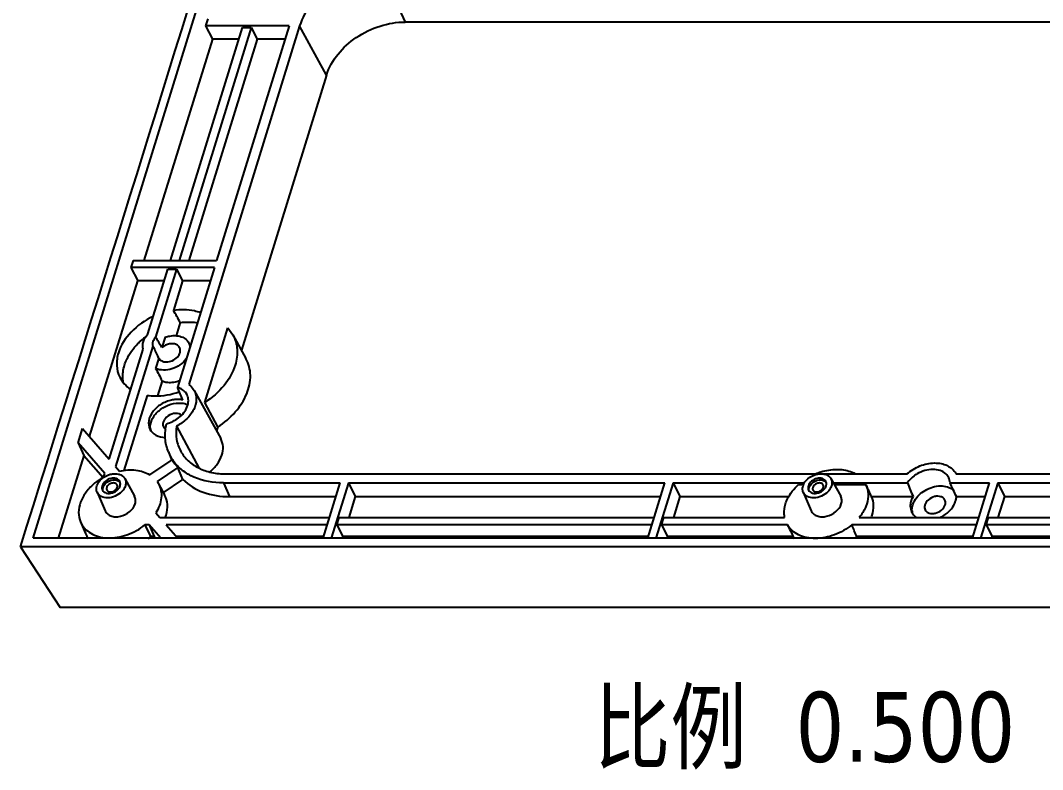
# Model space of a CAD drawing. Extents: x -1094 to 5067, y -562 to 305.
# Drawn here: x 85.8 to 143.8, y -188.7 to -146.3 of the extents above; entities that cross this region are included whole.
import ezdxf

# ---------------------------------------------------------------- set-up
doc = ezdxf.new("R2010")
doc.units = 0
doc.header["$LTSCALE"] = 1.21
doc.header["$MEASUREMENT"] = 0
doc.layers.get('0').update_dxf_attribs({"linetype": 'CONTINUOUS'})
doc.styles.get("Standard").update_dxf_attribs({"font": 'verdana.ttf', "width": 0.8})

msp = doc.modelspace()

# ---------------------------------------------------------------- linework, layer by layer
at = {"color": 7, "linetype": 'Continuous'}
for p, q in [((86.495, -175.625), (109.395, -101.523)), ((106.265, -143.423), (107.599, -146.343)), ((94.282, -159.873), (98.367, -146.654)), ((98.867, -146.654), (94.782, -159.873)), ((101.612, -146.556), (95.322, -166.912)), ((96.393, -146.165), (96.272, -146.556)), ((96.272, -146.556), (96.659, -147.319)), ((101.014, -146.556), (96.272, -146.556)), ((101.014, -146.556), (96.898, -159.873)), ((98.367, -146.654), (98.867, -146.654)), ((98.867, -146.654), (99.204, -147.319)), ((103.13, -149.354), (101.612, -146.556)), ((176.587, -146.343), (107.599, -146.343)), ((96.659, -147.319), (92.779, -159.873)), ((99.204, -147.319), (95.325, -159.873)), ((98.162, -147.319), (96.659, -147.319)), ((100.778, -147.319), (99.204, -147.319)), ((103.13, -149.354), (98.307, -164.96)), ((92.157, -159.873), (92.036, -160.265)), ((92.157, -159.873), (96.898, -159.873)), ((92.036, -160.265), (92.422, -161.027)), ((96.777, -160.265), (92.036, -160.265)), ((92.995, -164.038), (94.131, -160.362)), ((94.631, -160.362), (93.44, -164.217)), ((94.131, -160.362), (94.631, -160.362)), ((94.631, -160.362), (94.968, -161.027)), ((96.777, -160.265), (94.675, -167.067)), ((89.694, -169.856), (92.422, -161.027)), ((93.925, -161.027), (92.422, -161.027)), ((94.968, -161.027), (94.452, -162.697)), ((96.542, -161.027), (94.968, -161.027)), ((94.833, -163.391), (94.602, -164.139)), ((96.228, -167.919), (97.534, -163.694)), ((97.534, -163.694), (97.825, -164.092)), ((97.825, -164.092), (98.564, -165.423)), ((93.98, -164.225), (93.799, -164.81)), ((90.802, -171.134), (92.728, -164.903)), ((93.283, -164.723), (91.171, -171.559)), ((93.615, -165.405), (93.435, -165.99)), ((93.615, -165.405), (93.568, -165.309)), ((93.81, -166.703), (93.55, -167.542)), ((92.962, -167.518), (91.643, -171.786)), ((95.222, -167.492), (95.17, -167.403)), ((95.62, -167.243), (97.132, -169.968)), ((96.962, -169.313), (96.228, -167.919)), ((94.629, -169.264), (95.886, -171.635)), ((96.962, -169.313), (96.893, -169.536)), ((89.04, -170.217), (89.294, -169.394)), ((89.294, -169.394), (90.802, -171.134)), ((90.548, -171.957), (89.04, -170.217)), ((89.04, -170.217), (89.365, -170.922)), ((89.365, -170.922), (87.911, -175.625)), ((89.365, -170.922), (90.457, -172.182)), ((94.161, -170.723), (94.345, -171.185)), ((91.171, -171.559), (91.391, -171.813)), ((93.109, -172.026), (94.375, -171.173)), ((94.704, -171.603), (93.518, -172.402)), ((94.991, -172.289), (94.704, -171.603)), ((90.486, -172.156), (90.548, -171.957)), ((91.69, -172.243), (92.244, -173.242)), ((97.441, -171.975), (131.043, -171.975)), ((131.333, -171.975), (136.067, -171.975)), ((131.756, -172.243), (132.311, -173.242)), ((138.839, -171.943), (138.857, -171.975)), ((138.839, -171.943), (138.856, -171.975)), ((138.856, -171.975), (166.429, -171.975)), ((93.518, -172.402), (93.6, -172.532)), ((93.601, -172.532), (93.945, -173.152)), ((93.876, -173.04), (94.991, -172.289)), ((97.284, -172.485), (97.628, -173.263)), ((97.284, -172.485), (103.916, -172.485)), ((102.945, -175.625), (103.916, -172.485)), ((104.376, -172.485), (103.406, -175.625)), ((104.376, -172.485), (104.758, -173.263)), ((104.376, -172.485), (122.337, -172.485)), ((121.366, -175.625), (122.337, -172.485)), ((122.797, -172.485), (121.827, -175.625)), ((122.797, -172.485), (130.26, -172.485)), ((122.797, -172.485), (123.179, -173.263)), ((129.909, -172.584), (130.175, -172.584)), ((131.89, -172.485), (136.092, -172.485)), ((131.945, -172.584), (133.734, -172.584)), ((138.516, -172.485), (140.758, -172.485)), ((139.788, -175.625), (140.758, -172.485)), ((141.219, -172.485), (140.248, -175.625)), ((141.219, -172.485), (159.179, -172.485)), ((141.219, -172.485), (141.6, -173.263)), ((90.12, -173.013), (90.571, -174.063)), ((97.628, -173.263), (103.675, -173.263)), ((104.758, -173.263), (104.394, -174.441)), ((104.758, -173.263), (122.096, -173.263)), ((123.179, -173.263), (122.815, -174.441)), ((123.179, -173.263), (129.364, -173.263)), ((130.186, -173.013), (130.637, -174.063)), ((134.066, -173.263), (136.42, -173.263)), ((138.875, -173.263), (140.518, -173.263)), ((141.6, -173.263), (141.236, -174.441)), ((141.6, -173.263), (158.939, -173.263)), ((136.256, -173.793), (136.331, -174.134)), ((93.448, -174.187), (93.669, -174.441)), ((93.669, -174.441), (103.311, -174.441)), ((103.72, -174.866), (103.851, -174.441)), ((103.851, -174.441), (121.732, -174.441)), ((122.141, -174.866), (122.272, -174.441)), ((122.272, -174.441), (129.129, -174.441)), ((133.367, -174.441), (140.154, -174.441)), ((140.562, -174.866), (140.693, -174.441)), ((140.693, -174.441), (158.575, -174.441)), ((89.179, -174.701), (89.459, -175.353)), ((93.07, -174.866), (92.836, -174.866)), ((92.836, -174.866), (93.156, -175.531)), ((93.728, -175.625), (93.07, -174.866)), ((93.07, -174.866), (93.36, -175.531)), ((94.037, -174.866), (94.696, -175.625)), ((103.18, -174.866), (94.037, -174.866)), ((103.72, -174.866), (104.057, -175.531)), ((121.601, -174.866), (103.72, -174.866)), ((129.289, -174.866), (122.141, -174.866)), ((122.141, -174.866), (122.478, -175.531)), ((140.022, -174.866), (132.943, -174.866)), ((158.443, -174.866), (140.562, -174.866)), ((140.562, -174.866), (140.899, -175.531)), ((173.628, -175.625), (86.495, -175.625)), ((93.36, -175.531), (93.156, -175.531)), ((93.36, -175.531), (93.441, -175.625)), ((102.974, -175.531), (94.614, -175.531)), ((104.057, -175.531), (104.028, -175.625)), ((121.395, -175.531), (104.057, -175.531)), ((122.478, -175.531), (122.449, -175.625)), ((129.619, -175.531), (122.478, -175.531)), ((139.817, -175.531), (133.222, -175.531)), ((140.899, -175.531), (140.87, -175.625)), ((158.238, -175.531), (140.899, -175.531)), ((85.768, -176.115), (88.027, -179.557)), ((174.063, -176.115), (85.768, -176.115)), ((175.643, -179.557), (88.027, -179.557))]:
    msp.add_line(p, q, dxfattribs=at)
for centre, radius, start, end in [((-8261.803, 2444.656), 8749.308, 342.5700029, 342.8274941), ((94.2, -165.102), 1.689, 288.54626, 290.73382), ((94.182, -169.159), 0.332, 206.21938, 220.96987), ((93.884, -169.311), 0.747, 188.67772, 195.40428), ((96.424, -169.816), 2.438, 201.83466, 213.55746), ((96.494, -169.892), 2.476, 211.15796, 219.49982), ((96.436, -169.808), 2.453, 213.56741, 215.68164), ((96.555, -169.842), 2.555, 219.49201, 223.57826), ((92.096, -175.07), 3.329, 118.92478, 129.15108), ((90.874, -172.449), 0.586, 321.29329, 324.40397), ((130.94, -172.449), 0.586, 321.29329, 324.40397), ((92.148, -173.728), 1.974, 338.82738, 342.80459), ((132.214, -173.728), 1.974, 338.81983, 342.80358), ((137.11, -174.01), 0.754, 185.12987, 196.57461), ((90.67, -174.831), 1.319, 203.31923, 217.33167), ((91.105, -172.977), 3.276, 305.75996, 308.75435), ((130.736, -174.83), 1.319, 212.11547, 217.54649), ((131.169, -172.974), 3.279, 305.7955, 308.7549)]:
    msp.add_arc(centre, radius, start, end, dxfattribs=at)
for centre, major_axis, ratio, start_param, end_param in [((98.948, -174.768), (-30.142, 55.674), 0.028928, -1.380683, -1.367931), ((98.948, -174.768), (-6.39, 11.803), 0.028928, -0.582522, -0.480759), ((98.948, -174.768), (-6.39, 11.803), 0.028928, 0.537392, 0.625602), ((98.948, -174.768), (-12.057, 22.27), 0.028928, 1.150009, 1.184616), ((96.316, -172.842), (-6.712, 16.342), 0.040639, -1.272861, -1.226363), ((139.588, -190.187), (-14.003, 31.599), 0.060931, -1.032848, -1.007196), ((139.536, -177.542), (-7.702, 17.38), 0.060931, 1.248624, 1.295122), ((139.536, -177.542), (-7.702, 17.38), 0.060931, -1.349112, -1.302614), ((118.194, -146.591), (-21.272, 46.452), 0.040985, -4.076857, -4.058685), ((118.194, -146.591), (-21.272, 46.452), 0.040985, -2.262034, -2.243862)]:
    msp.add_ellipse(centre, major_axis=major_axis, ratio=ratio, start_param=start_param, end_param=end_param, dxfattribs=at)
for points, knots in [([(106.265, -143.423), (105.764, -143.423), (104.998, -143.554), (104.046, -143.936), (102.777, -144.66), (101.891, -145.655), (101.612, -146.556)], [0, 0, 0, 0, 0.254733, 0.387285, 0.51995, 1, 1, 1, 1]), ([(103.13, -149.354), (103.397, -148.487), (104.426, -147.333), (106.131, -146.515), (107.118, -146.343), (107.599, -146.343)], [0, 0, 0, 0, 0.48037, 0.745097, 1, 1, 1, 1]), ([(95.988, -162.838), (95.874, -162.795), (95.377, -162.646), (94.844, -162.641), (94.452, -162.697)], [0, 0, 0, 0, 0.235362, 1, 1, 1, 1]), ([(93.295, -163.045), (92.832, -163.26), (92.016, -163.824), (91.464, -164.669), (91.329, -165.108)], [0, 0, 0, 0, 0.526501, 1, 1, 1, 1]), ([(94.833, -163.391), (94.917, -163.38), (95.242, -163.348), (95.573, -163.36), (95.813, -163.399)], [0, 0, 0, 0, 0.258291, 1, 1, 1, 1]), ([(92.728, -164.903), (92.69, -164.764), (92.713, -164.434), (92.884, -164.163), (92.995, -164.038)], [0, 0, 0, 0, 0.463671, 1, 1, 1, 1]), ([(93.98, -164.225), (94.066, -164.194), (94.39, -164.104), (94.757, -164.121), (94.979, -164.225)], [0, 0, 0, 0, 0.27197, 1, 1, 1, 1]), ([(97.825, -164.092), (97.962, -164.339), (98.131, -164.922), (98.046, -165.517), (97.956, -165.807)], [0, 0, 0, 0, 0.482456, 1, 1, 1, 1]), ([(91.672, -165.807), (91.705, -165.698), (91.881, -165.247), (92.174, -164.848), (92.433, -164.586)], [0, 0, 0, 0, 0.235979, 1, 1, 1, 1]), ([(92.433, -164.586), (92.465, -164.553), (92.598, -164.423), (92.741, -164.303), (92.852, -164.218)], [0, 0, 0, 0, 0.24709, 1, 1, 1, 1]), ([(93.44, -164.217), (93.371, -164.289), (93.264, -164.446), (93.256, -164.644), (93.283, -164.723)], [0, 0, 0, 0, 0.540013, 1, 1, 1, 1]), ([(94.367, -164.589), (94.317, -164.589), (94.112, -164.61), (93.916, -164.707), (93.799, -164.81)], [0, 0, 0, 0, 0.243579, 1, 1, 1, 1]), ([(94.802, -164.816), (94.767, -164.745), (94.633, -164.619), (94.459, -164.589), (94.367, -164.589)], [0, 0, 0, 0, 0.463516, 1, 1, 1, 1]), ([(94.979, -164.225), (95.018, -164.244), (95.16, -164.323), (95.276, -164.45), (95.329, -164.557)], [0, 0, 0, 0, 0.263333, 1, 1, 1, 1]), ([(91.329, -165.108), (91.257, -165.339), (91.186, -165.813), (91.302, -166.281), (91.402, -166.484)], [0, 0, 0, 0, 0.517436, 1, 1, 1, 1]), ([(94.047, -165.626), (94.162, -165.626), (94.396, -165.571), (94.678, -165.376), (94.851, -165.105), (94.841, -164.895), (94.802, -164.816)], [0, 0, 0, 0, 0.271797, 0.547321, 0.792414, 1, 1, 1, 1]), ([(91.614, -166.808), (91.597, -166.729), (91.549, -166.395), (91.596, -166.051), (91.672, -165.807)], [0, 0, 0, 0, 0.240662, 1, 1, 1, 1]), ([(95.178, -165.452), (95.079, -165.584), (94.825, -165.818), (94.246, -166.1), (93.712, -166.12), (93.435, -165.99)], [0, 0, 0, 0, 0.256619, 0.52343, 1, 1, 1, 1]), ([(93.714, -165.524), (93.735, -165.541), (93.835, -165.604), (93.957, -165.626), (94.047, -165.626)], [0, 0, 0, 0, 0.232619, 1, 1, 1, 1]), ([(97.956, -165.807), (97.827, -166.226), (97.349, -167.047), (96.636, -167.658), (96.228, -167.919)], [0, 0, 0, 0, 0.474724, 1, 1, 1, 1]), ([(96.962, -169.313), (97.33, -169.074), (97.982, -168.523), (98.651, -167.503), (98.9, -166.41), (98.724, -165.711), (98.564, -165.423)], [0, 0, 0, 0, 0.286843, 0.55044, 0.7851, 1, 1, 1, 1]), ([(91.402, -166.484), (91.469, -166.621), (91.646, -166.882), (91.887, -167.084), (92.02, -167.17)], [0, 0, 0, 0, 0.491185, 1, 1, 1, 1]), ([(93.81, -166.703), (93.876, -166.731), (94.179, -166.819), (94.509, -166.78), (94.737, -166.703)], [0, 0, 0, 0, 0.230667, 1, 1, 1, 1]), ([(95.322, -166.912), (95.353, -166.934), (95.47, -167.027), (95.566, -167.146), (95.62, -167.243)], [0, 0, 0, 0, 0.256303, 1, 1, 1, 1]), ([(92.962, -167.518), (93.105, -167.541), (93.713, -167.59), (94.33, -167.474), (94.766, -167.316)], [0, 0, 0, 0, 0.237608, 1, 1, 1, 1]), ([(95.62, -167.243), (95.705, -167.396), (95.791, -167.777), (95.62, -168.36), (95.218, -168.886), (94.839, -169.154), (94.629, -169.264)], [0, 0, 0, 0, 0.212157, 0.447079, 0.712921, 1, 1, 1, 1]), ([(95.17, -167.403), (95.115, -167.322), (94.966, -167.178), (94.776, -167.096), (94.675, -167.067)], [0, 0, 0, 0, 0.479941, 1, 1, 1, 1]), ([(94.74, -168.793), (94.853, -168.707), (95.051, -168.515), (95.25, -168.174), (95.322, -167.818), (95.27, -167.589), (95.223, -167.492)], [0, 0, 0, 0, 0.284973, 0.546821, 0.782407, 1, 1, 1, 1]), ([(94.343, -167.787), (94.131, -167.832), (93.728, -167.997), (93.262, -168.408), (93.004, -168.921), (93.042, -169.29), (93.112, -169.434)], [0, 0, 0, 0, 0.280544, 0.552317, 0.792005, 1, 1, 1, 1]), ([(93.145, -169.424), (93.119, -169.252), (93.196, -168.86), (93.576, -168.383), (94.128, -168.046), (94.564, -167.953), (94.779, -167.953)], [0, 0, 0, 0, 0.214217, 0.46389, 0.735322, 1, 1, 1, 1]), ([(94.68, -167.751), (94.652, -167.751), (94.539, -167.754), (94.426, -167.77), (94.343, -167.787)], [0, 0, 0, 0, 0.244775, 1, 1, 1, 1]), ([(94.981, -167.784), (94.957, -167.779), (94.858, -167.759), (94.756, -167.751), (94.68, -167.751)], [0, 0, 0, 0, 0.243126, 1, 1, 1, 1]), ([(94.779, -167.953), (94.822, -167.953), (94.987, -167.961), (95.152, -167.998), (95.264, -168.046)], [0, 0, 0, 0, 0.262463, 1, 1, 1, 1]), ([(94.783, -168.57), (94.647, -168.524), (94.329, -168.548), (94.069, -168.722), (93.973, -168.841)], [0, 0, 0, 0, 0.483926, 1, 1, 1, 1]), ([(93.87, -169.03), (93.863, -169.054), (93.842, -169.145), (93.855, -169.244), (93.885, -169.306)], [0, 0, 0, 0, 0.266142, 1, 1, 1, 1]), ([(93.973, -168.841), (93.962, -168.856), (93.919, -168.914), (93.886, -168.98), (93.87, -169.03)], [0, 0, 0, 0, 0.26241, 1, 1, 1, 1]), ([(94.161, -170.723), (94.063, -170.479), (93.945, -169.942), (93.993, -169.396), (94.052, -169.125)], [0, 0, 0, 0, 0.486679, 1, 1, 1, 1]), ([(94.629, -169.264), (94.592, -169.512), (94.588, -170.012), (94.751, -170.487), (94.867, -170.697)], [0, 0, 0, 0, 0.511155, 1, 1, 1, 1]), ([(93.112, -169.434), (93.183, -169.577), (93.45, -169.833), (93.801, -169.901), (93.985, -169.905)], [0, 0, 0, 0, 0.464661, 1, 1, 1, 1]), ([(96.512, -171.862), (96.671, -171.733), (96.948, -171.448), (97.218, -170.948), (97.3, -170.43), (97.208, -170.104), (97.132, -169.968)], [0, 0, 0, 0, 0.28541, 0.546583, 0.781587, 1, 1, 1, 1]), ([(94.867, -170.697), (94.978, -170.896), (95.274, -171.268), (95.884, -171.676), (96.626, -171.924), (97.164, -171.975), (97.441, -171.975)], [0, 0, 0, 0, 0.226849, 0.465611, 0.722774, 1, 1, 1, 1]), ([(97.284, -172.485), (96.717, -172.485), (95.872, -172.343), (94.941, -171.801), (94.586, -171.436), (94.444, -171.238)], [0, 0, 0, 0, 0.53127, 0.772027, 1, 1, 1, 1]), ([(136.067, -171.975), (136.282, -171.784), (136.78, -171.482), (137.594, -171.303), (138.253, -171.416), (138.649, -171.676), (138.788, -171.85), (138.839, -171.943)], [0, 0, 0, 0, 0.277867, 0.549034, 0.789517, 0.897509, 1, 1, 1, 1]), ([(90.109, -172.649), (90.157, -172.493), (90.376, -172.203), (90.77, -172.001), (91.117, -171.952), (91.359, -171.982), (91.561, -172.077), (91.658, -172.185), (91.69, -172.243)], [0, 0, 0, 0, 0.250871, 0.527818, 0.661895, 0.785506, 0.897122, 1, 1, 1, 1]), ([(91.409, -172.407), (91.39, -172.368), (91.332, -172.298), (91.157, -172.208), (90.876, -172.216), (90.58, -172.365), (90.439, -172.549), (90.409, -172.649)], [0, 0, 0, 0, 0.102851, 0.214002, 0.469135, 0.747505, 1, 1, 1, 1]), ([(91.391, -171.813), (91.696, -171.747), (92.292, -171.703), (92.874, -171.881), (93.109, -172.026)], [0, 0, 0, 0, 0.530379, 1, 1, 1, 1]), ([(91.69, -172.243), (91.722, -172.301), (91.762, -172.439), (91.742, -172.58), (91.721, -172.649)], [0, 0, 0, 0, 0.482582, 1, 1, 1, 1]), ([(130.175, -172.649), (130.224, -172.493), (130.442, -172.203), (130.837, -172.001), (131.183, -171.952), (131.425, -171.982), (131.627, -172.077), (131.724, -172.185), (131.756, -172.243)], [0, 0, 0, 0, 0.250871, 0.527818, 0.661895, 0.785506, 0.897122, 1, 1, 1, 1]), ([(131.475, -172.407), (131.456, -172.368), (131.399, -172.298), (131.223, -172.208), (130.942, -172.216), (130.647, -172.365), (130.505, -172.549), (130.475, -172.649)], [0, 0, 0, 0, 0.102851, 0.214002, 0.469135, 0.747505, 1, 1, 1, 1]), ([(130.885, -171.967), (130.983, -171.926), (131.37, -171.786), (131.784, -171.716), (132.09, -171.716)], [0, 0, 0, 0, 0.257446, 1, 1, 1, 1]), ([(131.756, -172.243), (131.789, -172.301), (131.828, -172.439), (131.808, -172.58), (131.787, -172.649)], [0, 0, 0, 0, 0.482582, 1, 1, 1, 1]), ([(132.09, -171.716), (132.186, -171.716), (132.547, -171.735), (132.908, -171.837), (133.139, -171.967)], [0, 0, 0, 0, 0.266273, 1, 1, 1, 1]), ([(136.644, -171.975), (136.588, -172.008), (136.378, -172.147), (136.196, -172.33), (136.092, -172.485)], [0, 0, 0, 0, 0.259402, 1, 1, 1, 1]), ([(138.279, -171.975), (138.187, -171.891), (137.948, -171.757), (137.526, -171.7), (137.073, -171.769), (136.782, -171.894), (136.644, -171.975)], [0, 0, 0, 0, 0.216148, 0.458335, 0.723625, 1, 1, 1, 1]), ([(89.995, -172.488), (89.81, -172.639), (89.487, -172.968), (89.158, -173.545), (89.034, -174.145), (89.107, -174.533), (89.179, -174.701)], [0, 0, 0, 0, 0.283572, 0.544862, 0.781341, 1, 1, 1, 1]), ([(90.12, -173.013), (90.108, -172.986), (90.071, -172.868), (90.082, -172.738), (90.109, -172.649)], [0, 0, 0, 0, 0.240745, 1, 1, 1, 1]), ([(90.409, -172.649), (90.402, -172.67), (90.384, -172.75), (90.395, -172.837), (90.421, -172.891)], [0, 0, 0, 0, 0.266142, 1, 1, 1, 1]), ([(90.454, -172.742), (90.503, -172.586), (90.764, -172.334), (91.124, -172.284), (91.276, -172.343)], [0, 0, 0, 0, 0.500657, 1, 1, 1, 1]), ([(90.662, -172.742), (90.658, -172.754), (90.647, -172.802), (90.654, -172.853), (90.669, -172.885)], [0, 0, 0, 0, 0.265722, 1, 1, 1, 1]), ([(91.253, -172.599), (91.23, -172.553), (91.127, -172.478), (90.938, -172.487), (90.763, -172.574), (90.68, -172.683), (90.662, -172.742)], [0, 0, 0, 0, 0.210577, 0.466786, 0.746326, 1, 1, 1, 1]), ([(90.669, -172.885), (90.692, -172.931), (90.794, -173.006), (90.983, -172.997), (91.159, -172.91), (91.242, -172.801), (91.26, -172.742)], [0, 0, 0, 0, 0.210577, 0.466786, 0.746326, 1, 1, 1, 1]), ([(90.984, -173.048), (91.018, -173.037), (91.148, -172.985), (91.266, -172.897), (91.331, -172.815)], [0, 0, 0, 0, 0.255451, 1, 1, 1, 1]), ([(91.26, -172.742), (91.264, -172.73), (91.275, -172.683), (91.268, -172.631), (91.253, -172.599)], [0, 0, 0, 0, 0.265722, 1, 1, 1, 1]), ([(91.276, -172.343), (91.289, -172.348), (91.339, -172.371), (91.385, -172.405), (91.412, -172.436)], [0, 0, 0, 0, 0.261757, 1, 1, 1, 1]), ([(91.35, -172.79), (91.358, -172.779), (91.387, -172.735), (91.41, -172.686), (91.422, -172.649)], [0, 0, 0, 0, 0.260848, 1, 1, 1, 1]), ([(91.422, -172.649), (91.428, -172.628), (91.446, -172.548), (91.435, -172.461), (91.409, -172.407)], [0, 0, 0, 0, 0.266142, 1, 1, 1, 1]), ([(91.721, -172.649), (91.712, -172.679), (91.663, -172.803), (91.583, -172.914), (91.512, -172.987)], [0, 0, 0, 0, 0.235693, 1, 1, 1, 1]), ([(93.601, -172.532), (93.666, -172.649), (93.76, -172.91), (93.784, -173.494), (93.612, -173.929), (93.448, -174.187)], [0, 0, 0, 0, 0.231491, 0.471406, 1, 1, 1, 1]), ([(94.991, -172.289), (95.304, -172.612), (96.154, -173.124), (97.121, -173.263), (97.628, -173.263)], [0, 0, 0, 0, 0.470016, 1, 1, 1, 1]), ([(129.182, -173.674), (129.212, -173.576), (129.376, -173.166), (129.66, -172.811), (129.909, -172.584)], [0, 0, 0, 0, 0.234779, 1, 1, 1, 1]), ([(130.186, -173.013), (130.175, -172.986), (130.137, -172.868), (130.148, -172.738), (130.175, -172.649)], [0, 0, 0, 0, 0.240745, 1, 1, 1, 1]), ([(130.475, -172.649), (130.468, -172.67), (130.45, -172.75), (130.461, -172.837), (130.488, -172.891)], [0, 0, 0, 0, 0.266142, 1, 1, 1, 1]), ([(130.521, -172.742), (130.569, -172.586), (130.83, -172.334), (131.19, -172.284), (131.342, -172.343)], [0, 0, 0, 0, 0.500657, 1, 1, 1, 1]), ([(130.728, -172.742), (130.724, -172.754), (130.713, -172.802), (130.72, -172.853), (130.735, -172.885)], [0, 0, 0, 0, 0.265722, 1, 1, 1, 1]), ([(131.319, -172.599), (131.296, -172.553), (131.194, -172.478), (131.005, -172.487), (130.829, -172.574), (130.746, -172.683), (130.728, -172.742)], [0, 0, 0, 0, 0.210577, 0.466786, 0.746326, 1, 1, 1, 1]), ([(130.735, -172.885), (130.758, -172.931), (130.861, -173.006), (131.05, -172.997), (131.225, -172.91), (131.308, -172.801), (131.326, -172.742)], [0, 0, 0, 0, 0.210577, 0.466786, 0.746326, 1, 1, 1, 1]), ([(131.05, -173.048), (131.084, -173.037), (131.215, -172.985), (131.332, -172.897), (131.397, -172.815)], [0, 0, 0, 0, 0.255451, 1, 1, 1, 1]), ([(131.326, -172.742), (131.33, -172.73), (131.341, -172.683), (131.335, -172.631), (131.319, -172.599)], [0, 0, 0, 0, 0.265722, 1, 1, 1, 1]), ([(131.342, -172.343), (131.355, -172.348), (131.406, -172.371), (131.451, -172.405), (131.478, -172.436)], [0, 0, 0, 0, 0.261757, 1, 1, 1, 1]), ([(131.416, -172.79), (131.424, -172.779), (131.454, -172.735), (131.476, -172.686), (131.488, -172.649)], [0, 0, 0, 0, 0.260848, 1, 1, 1, 1]), ([(131.488, -172.649), (131.494, -172.628), (131.513, -172.548), (131.502, -172.461), (131.475, -172.407)], [0, 0, 0, 0, 0.266142, 1, 1, 1, 1]), ([(131.787, -172.649), (131.778, -172.679), (131.73, -172.803), (131.649, -172.914), (131.578, -172.987)], [0, 0, 0, 0, 0.235693, 1, 1, 1, 1]), ([(133.734, -172.584), (133.812, -172.745), (133.901, -173.117), (133.844, -173.491), (133.787, -173.674)], [0, 0, 0, 0, 0.482646, 1, 1, 1, 1]), ([(137.101, -172.908), (137.235, -172.829), (137.519, -172.707), (138.072, -172.612), (138.508, -172.717), (138.705, -172.88)], [0, 0, 0, 0, 0.276964, 0.543555, 1, 1, 1, 1]), ([(91.512, -172.987), (91.409, -173.093), (91.159, -173.261), (90.742, -173.361), (90.348, -173.297), (90.163, -173.114), (90.12, -173.013)], [0, 0, 0, 0, 0.277966, 0.552022, 0.793061, 1, 1, 1, 1]), ([(90.421, -172.891), (90.441, -172.932), (90.505, -173.007), (90.699, -173.097), (90.875, -173.082), (90.984, -173.048)], [0, 0, 0, 0, 0.21713, 0.453913, 1, 1, 1, 1]), ([(92.278, -173.674), (92.3, -173.601), (92.321, -173.451), (92.279, -173.304), (92.244, -173.242)], [0, 0, 0, 0, 0.517439, 1, 1, 1, 1]), ([(94.034, -174.312), (94.094, -174.116), (94.152, -173.713), (94.038, -173.319), (93.945, -173.152)], [0, 0, 0, 0, 0.517476, 1, 1, 1, 1]), ([(131.578, -172.987), (131.475, -173.093), (131.225, -173.261), (130.808, -173.361), (130.414, -173.297), (130.23, -173.114), (130.186, -173.013)], [0, 0, 0, 0, 0.277966, 0.552022, 0.793061, 1, 1, 1, 1]), ([(130.488, -172.891), (130.508, -172.932), (130.572, -173.007), (130.766, -173.097), (130.941, -173.082), (131.05, -173.048)], [0, 0, 0, 0, 0.21713, 0.453913, 1, 1, 1, 1]), ([(132.344, -173.674), (132.366, -173.601), (132.388, -173.451), (132.345, -173.304), (132.311, -173.242)], [0, 0, 0, 0, 0.517439, 1, 1, 1, 1]), ([(134.1, -174.312), (134.154, -174.136), (134.211, -173.778), (134.135, -173.42), (134.066, -173.263)], [0, 0, 0, 0, 0.517152, 1, 1, 1, 1]), ([(136.42, -173.263), (136.407, -173.285), (136.359, -173.369), (136.321, -173.459), (136.299, -173.528)], [0, 0, 0, 0, 0.257786, 1, 1, 1, 1]), ([(136.398, -173.73), (136.423, -173.65), (136.573, -173.314), (136.859, -173.05), (137.101, -172.908)], [0, 0, 0, 0, 0.231073, 1, 1, 1, 1]), ([(138.226, -173.455), (138.205, -173.412), (138.139, -173.331), (137.995, -173.258), (137.822, -173.233), (137.571, -173.264), (137.284, -173.408), (137.124, -173.617), (137.089, -173.73)], [0, 0, 0, 0, 0.102603, 0.213486, 0.336503, 0.470415, 0.748114, 1, 1, 1, 1]), ([(138.832, -173.528), (138.839, -173.506), (138.863, -173.42), (138.874, -173.33), (138.875, -173.263)], [0, 0, 0, 0, 0.257761, 1, 1, 1, 1]), ([(90.571, -174.063), (90.6, -174.13), (90.693, -174.255), (90.905, -174.373), (91.165, -174.417), (91.544, -174.376), (91.981, -174.162), (92.225, -173.845), (92.278, -173.674)], [0, 0, 0, 0, 0.102468, 0.212657, 0.335049, 0.468751, 0.747192, 1, 1, 1, 1]), ([(129.129, -174.441), (129.117, -174.38), (129.086, -174.124), (129.124, -173.861), (129.182, -173.674)], [0, 0, 0, 0, 0.240836, 1, 1, 1, 1]), ([(130.637, -174.063), (130.666, -174.13), (130.759, -174.255), (130.971, -174.373), (131.231, -174.417), (131.611, -174.376), (132.047, -174.162), (132.291, -173.845), (132.344, -173.674)], [0, 0, 0, 0, 0.102468, 0.212657, 0.335049, 0.468751, 0.747192, 1, 1, 1, 1]), ([(133.787, -173.674), (133.767, -173.741), (133.665, -174.016), (133.507, -174.268), (133.367, -174.441)], [0, 0, 0, 0, 0.238722, 1, 1, 1, 1]), ([(136.299, -173.528), (136.292, -173.55), (136.269, -173.637), (136.257, -173.727), (136.256, -173.793)], [0, 0, 0, 0, 0.257761, 1, 1, 1, 1]), ([(136.359, -174.077), (136.356, -174.049), (136.352, -173.932), (136.372, -173.815), (136.398, -173.73)], [0, 0, 0, 0, 0.242138, 1, 1, 1, 1]), ([(137.089, -173.73), (137.082, -173.754), (137.061, -173.845), (137.074, -173.944), (137.104, -174.006)], [0, 0, 0, 0, 0.266142, 1, 1, 1, 1]), ([(137.104, -174.006), (137.125, -174.049), (137.191, -174.129), (137.334, -174.203), (137.508, -174.228), (137.759, -174.197), (138.046, -174.053), (138.206, -173.843), (138.241, -173.73)], [0, 0, 0, 0, 0.102603, 0.213486, 0.336503, 0.470415, 0.748114, 1, 1, 1, 1]), ([(137.941, -174.448), (138.048, -174.4), (138.425, -174.19), (138.739, -173.831), (138.832, -173.528)], [0, 0, 0, 0, 0.269361, 1, 1, 1, 1]), ([(138.241, -173.73), (138.248, -173.707), (138.269, -173.616), (138.256, -173.516), (138.226, -173.455)], [0, 0, 0, 0, 0.266142, 1, 1, 1, 1]), ([(136.331, -174.134), (136.347, -174.166), (136.422, -174.293), (136.535, -174.395), (136.63, -174.453)], [0, 0, 0, 0, 0.245108, 1, 1, 1, 1]), ([(89.179, -174.701), (89.235, -174.832), (89.396, -175.08), (89.753, -175.364), (90.202, -175.546), (90.905, -175.649), (91.851, -175.489), (92.533, -175.112), (92.836, -174.866)], [0, 0, 0, 0, 0.102569, 0.209444, 0.324288, 0.448475, 0.718913, 1, 1, 1, 1]), ([(132.943, -174.866), (132.652, -175.107), (131.993, -175.484), (131.077, -175.667), (130.381, -175.602), (129.925, -175.454), (129.547, -175.21), (129.36, -174.986), (129.289, -174.866)], [0, 0, 0, 0, 0.278167, 0.548047, 0.67314, 0.78938, 0.897459, 1, 1, 1, 1])]:
    msp.add_open_spline(points, degree=3, knots=knots, dxfattribs=at)
for points in [[(95.329, -164.557), (95.362, -164.624), (95.383, -164.698), (95.392, -164.772)], [(93.615, -165.405), (93.639, -165.451), (93.674, -165.492), (93.714, -165.524)], [(94.907, -168.635), (94.87, -168.607), (94.828, -168.585), (94.783, -168.57)], [(94.052, -169.125), (94.299, -169.064), (94.538, -168.948), (94.74, -168.793)], [(93.932, -169.377), (93.956, -169.404), (93.985, -169.429), (94.016, -169.448)], [(138.442, -172.192), (138.402, -172.111), (138.345, -172.037), (138.279, -171.975)], [(138.516, -172.485), (138.511, -172.384), (138.486, -172.282), (138.442, -172.192)], [(90.44, -172.894), (90.433, -172.843), (90.439, -172.791), (90.454, -172.742)], [(130.506, -172.894), (130.499, -172.843), (130.506, -172.791), (130.521, -172.742)]]:
    msp.add_open_spline(points, degree=3, dxfattribs=at)

# ---------------------------------------------------------------- texts
at = {"color": 2, "linetype": 'Continuous', "insert": (142.218, -184.336), "char_height": 3.9688, "width": 28.575, "attachment_point": 3}
msp.add_mtext('比例  0.500', dxfattribs=at)

doc.saveas('drawing.dxf')
